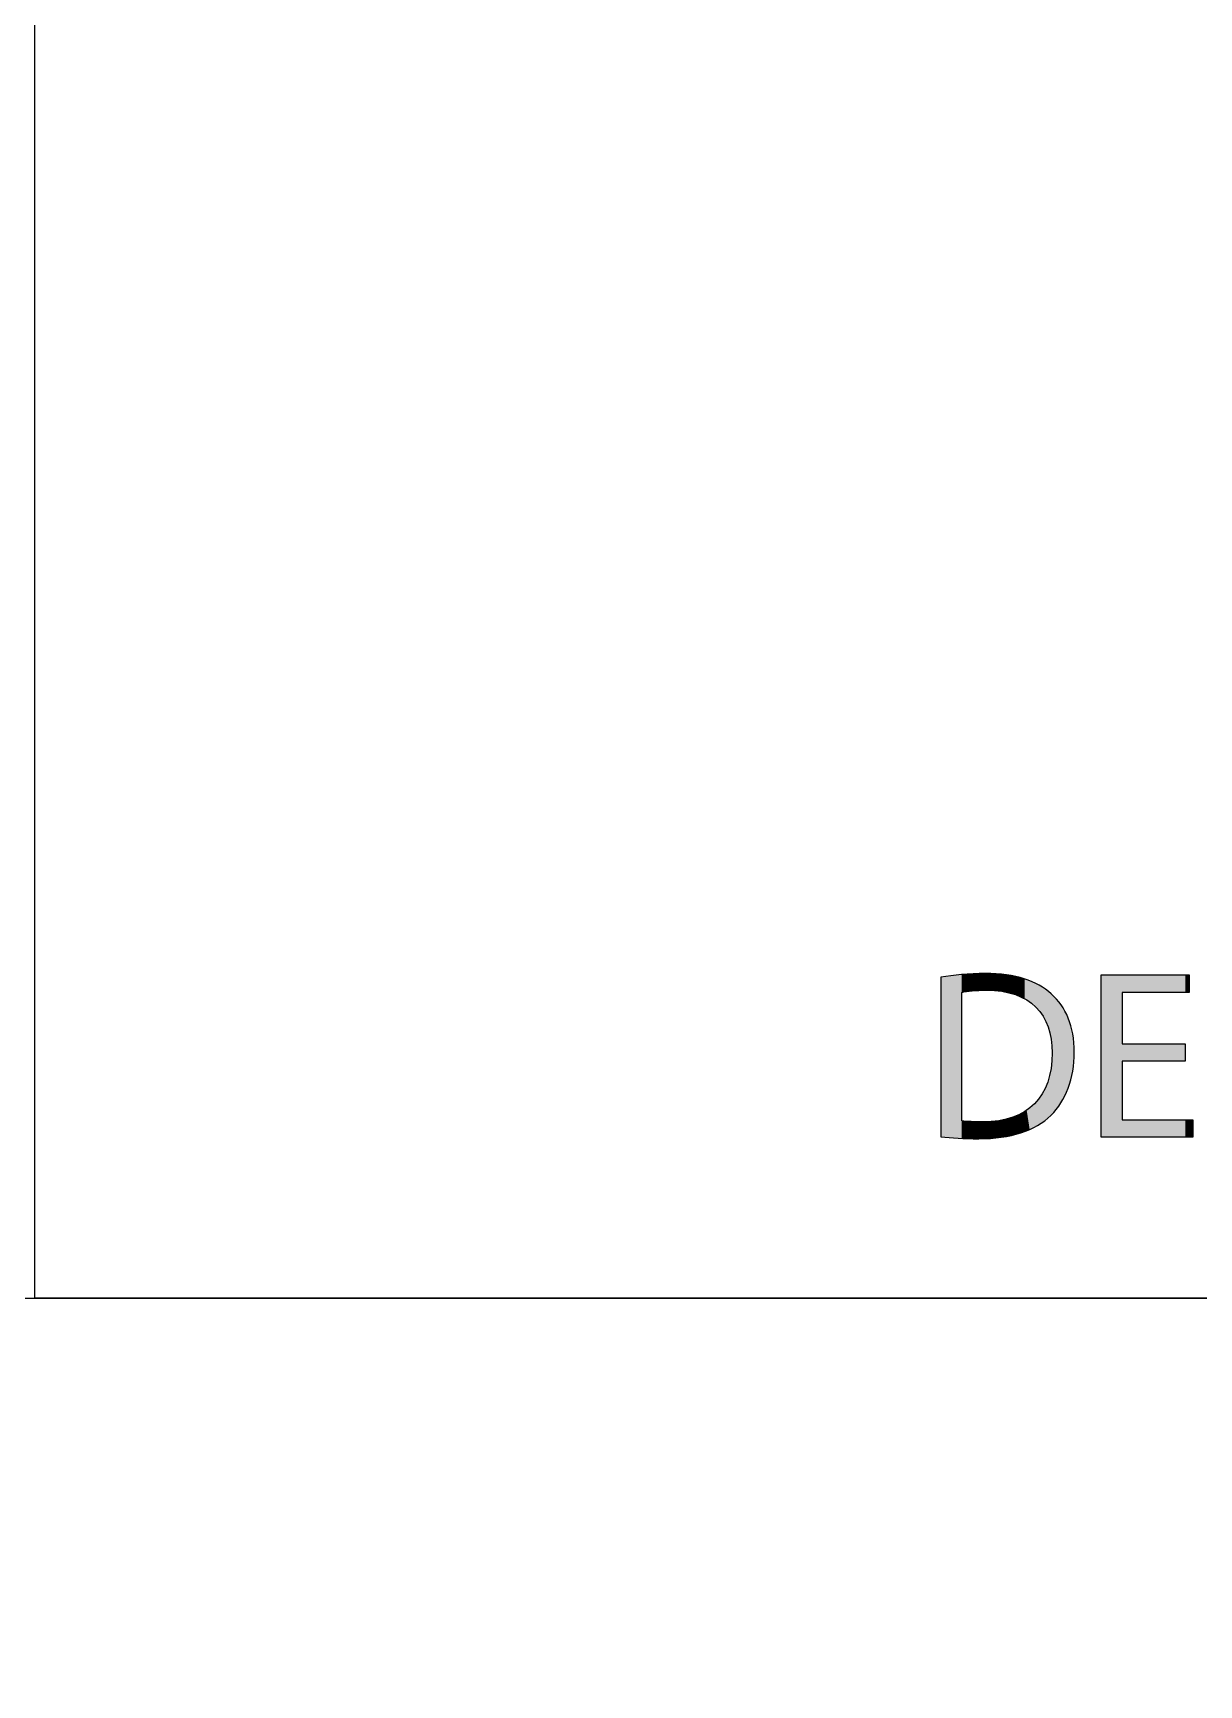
# Model space of a CAD drawing. Extents: x 0 to 360, y -268 to 0.
# Drawn here: x 163.02 to 177.53, y -200.81 to -180.27 of the extents above; entities that cross this region are included whole.
import ezdxf

# ---------------------------------------------------------------- set-up
doc = ezdxf.new("R2010")
doc.units = 0
doc.layers.add('LAYER_1', color=7, linetype='CONTINUOUS')

# ---------------------------------------------------------------- blocks, each defined once
blk = doc.blocks.new('*U292')
at = {"layer": 'LAYER_1', "color": 250}
for points in [[(174.53, -194.012), (174.315, -192.009), (174.53, -191.982)], [(174.315, -193.994), (174.315, -192.009), (174.53, -194.012)], [(174.574, -194.013), (174.53, -191.982), (174.574, -191.977)], [(174.53, -194.012), (174.53, -191.982), (174.574, -194.013)], [(174.574, -194.013), (174.574, -191.977), (174.575, -194.013)], [(174.575, -194.013), (174.574, -191.977), (174.575, -191.977)], [(174.694, -192.181), (174.575, -191.977), (174.694, -191.972)], [(174.704, -192.179), (174.694, -191.972), (174.704, -191.971)], [(174.788, -192.175), (174.704, -191.971), (174.788, -191.968)], [(174.839, -192.173), (174.788, -191.968), (174.839, -191.966)], [(174.869, -192.172), (174.839, -191.966), (174.869, -191.964)], [(174.881, -192.171), (174.881, -191.965), (174.932, -192.173)], [(174.932, -192.173), (174.932, -191.966), (174.941, -192.173)], [(174.941, -192.173), (174.941, -191.967), (174.981, -192.175)], [(174.981, -192.175), (174.981, -191.968), (175.005, -192.178)], [(175.005, -192.178), (175.005, -191.969), (175.037, -192.181)], [(175.037, -192.181), (175.037, -191.972), (175.067, -192.184)], [(175.067, -192.184), (175.067, -191.975), (175.075, -192.185)], [(175.075, -192.185), (175.075, -191.975), (175.127, -192.196)], [(175.127, -192.196), (175.127, -191.981), (175.13, -192.196)], [(175.13, -192.196), (175.13, -191.981), (175.162, -192.202)], [(175.162, -192.202), (175.162, -191.986), (175.194, -192.212)], [(175.194, -192.212), (175.194, -191.992), (175.21, -192.217)], [(175.21, -192.217), (175.21, -191.995), (175.242, -192.226)], [(175.242, -192.226), (175.242, -192.001), (175.246, -192.228)], [(175.246, -192.228), (175.246, -192.001), (175.287, -192.244)], [(175.287, -192.244), (175.287, -192.012), (175.312, -192.254)], [(175.312, -192.254), (175.312, -192.019), (175.316, -192.256)], [(175.316, -192.256), (175.316, -192.02), (175.353, -192.276)], [(175.353, -192.276), (175.353, -192.03), (175.358, -192.279)], [(175.358, -192.279), (175.358, -192.031), (175.383, -192.292)], [(175.383, -192.292), (175.383, -192.041), (175.42, -192.318)], [(175.42, -192.318), (175.42, -192.054), (175.422, -192.319)], [(175.422, -192.319), (175.422, -192.055), (175.444, -192.334)], [(175.444, -192.334), (175.444, -192.063), (175.45, -192.339)], [(175.45, -192.339), (175.45, -192.065), (175.48, -192.366)], [(175.48, -192.366), (175.48, -192.08), (175.498, -192.382)], [(175.498, -192.382), (175.498, -192.089), (175.519, -192.405)], [(175.519, -192.405), (175.519, -192.099), (175.531, -192.419)], [(175.531, -192.419), (175.531, -192.105), (175.538, -192.427)], [(175.538, -192.427), (175.538, -192.109), (175.546, -192.436)], [(175.546, -192.436), (175.546, -192.114), (175.575, -192.477)], [(175.575, -192.477), (175.575, -192.132), (175.588, -192.495)], [(175.588, -192.495), (175.588, -192.14), (175.607, -192.531)], [(175.607, -192.531), (175.607, -192.153), (175.613, -192.542)], [(175.613, -192.542), (175.613, -192.156), (175.617, -192.549)], [(175.617, -192.549), (175.617, -192.159), (175.622, -192.559)], [(175.622, -192.559), (175.622, -192.163), (175.644, -192.612)], [(175.644, -192.612), (175.644, -192.181), (175.651, -192.628)], [(175.651, -192.628), (175.651, -192.186), (175.669, -192.688)], [(175.669, -192.688), (175.669, -192.2), (175.673, -192.702)], [(175.673, -192.702), (175.673, -192.204), (175.685, -192.763)], [(175.685, -192.763), (175.685, -192.214), (175.686, -192.769)], [(175.686, -192.769), (175.686, -192.215), (175.688, -192.779)], [(175.688, -192.779), (175.688, -192.216), (175.688, -192.78)], [(175.688, -192.78), (175.688, -192.216), (175.696, -192.856)], [(175.696, -192.856), (175.696, -192.225), (175.697, -192.863)], [(175.697, -192.863), (175.697, -192.226), (175.7, -192.951)], [(175.696, -193.714), (175.688, -193.124), (175.696, -193.05)], [(175.697, -193.713), (175.696, -193.05), (175.697, -193.027)], [(175.7, -193.71), (175.697, -193.027), (175.7, -192.951)], [(175.669, -193.741), (175.651, -193.293), (175.669, -193.232)], [(175.673, -193.738), (175.669, -193.232), (175.673, -193.212)], [(175.685, -193.727), (175.673, -193.212), (175.685, -193.15)], [(175.686, -193.726), (175.685, -193.15), (175.686, -193.144)], [(175.688, -193.724), (175.686, -193.144), (175.688, -193.127)], [(175.688, -193.723), (175.688, -193.127), (175.688, -193.124)], [(175.575, -193.815), (175.546, -193.504), (175.575, -193.462)], [(175.588, -193.807), (175.575, -193.462), (175.588, -193.439)], [(175.607, -193.794), (175.588, -193.439), (175.607, -193.402)], [(175.613, -193.789), (175.607, -193.402), (175.613, -193.391)], [(175.617, -193.785), (175.613, -193.391), (175.617, -193.381)], [(175.622, -193.781), (175.617, -193.381), (175.622, -193.369)], [(175.644, -193.762), (175.622, -193.369), (175.644, -193.315)], [(175.651, -193.757), (175.644, -193.315), (175.651, -193.293)], [(175.353, -193.928), (175.316, -193.704), (175.353, -193.684)], [(175.358, -193.926), (175.353, -193.684), (175.358, -193.681)], [(175.383, -193.916), (175.358, -193.681), (175.383, -193.663)], [(175.42, -193.902), (175.383, -193.663), (175.42, -193.637)], [(175.422, -193.901), (175.42, -193.637), (175.422, -193.636)], [(175.444, -193.89), (175.422, -193.636), (175.444, -193.616)], [(175.45, -193.887), (175.444, -193.616), (175.45, -193.611)], [(175.48, -193.872), (175.45, -193.611), (175.48, -193.584)], [(175.498, -193.863), (175.48, -193.584), (175.498, -193.563)], [(175.519, -193.852), (175.498, -193.563), (175.519, -193.54)], [(175.531, -193.845), (175.519, -193.54), (175.531, -193.526)], [(175.538, -193.84), (175.531, -193.526), (175.538, -193.516)], [(175.546, -193.834), (175.538, -193.516), (175.546, -193.504)], [(174.575, -194.013), (174.575, -193.796), (174.694, -194.016)], [(174.694, -194.016), (174.694, -193.806), (174.704, -194.016)], [(174.704, -194.016), (174.704, -193.806), (174.788, -194.018)], [(174.869, -194.015), (174.839, -193.808), (174.869, -193.807)], [(174.881, -194.015), (174.869, -193.807), (174.881, -193.807)], [(174.932, -194.013), (174.881, -193.807), (174.932, -193.805)], [(174.941, -194.012), (174.932, -193.805), (174.941, -193.805)], [(174.981, -194.008), (174.941, -193.805), (174.981, -193.8)], [(175.005, -194.006), (174.981, -193.8), (175.005, -193.798)], [(175.037, -194.002), (175.005, -193.798), (175.037, -193.794)], [(175.067, -193.999), (175.037, -193.794), (175.067, -193.788)], [(175.075, -193.998), (175.067, -193.788), (175.075, -193.786)], [(175.127, -193.988), (175.075, -193.786), (175.127, -193.776)], [(175.13, -193.988), (175.127, -193.776), (175.13, -193.775)], [(175.162, -193.982), (175.13, -193.775), (175.162, -193.766)], [(175.194, -193.976), (175.162, -193.766), (175.194, -193.756)], [(175.21, -193.971), (175.194, -193.756), (175.21, -193.751)], [(175.242, -193.963), (175.21, -193.751), (175.242, -193.738)], [(175.246, -193.961), (175.242, -193.738), (175.246, -193.736)], [(175.287, -193.95), (175.246, -193.736), (175.287, -193.719)], [(175.312, -193.944), (175.287, -193.719), (175.312, -193.706)], [(175.316, -193.942), (175.312, -193.706), (175.316, -193.704)]]:
    blk.add_solid(points, dxfattribs=at)
at = {"layer": 'LAYER_1', "color": 250, "extrusion": (0, 0, -1)}
for points in [[(-174.575, -192.198), (-174.575, -191.977), (-174.694, -192.181)], [(-174.694, -192.181), (-174.694, -191.972), (-174.704, -192.179)], [(-174.704, -192.179), (-174.704, -191.971), (-174.788, -192.175)], [(-174.788, -192.175), (-174.788, -191.968), (-174.839, -192.173)], [(-174.839, -192.173), (-174.839, -191.966), (-174.869, -192.172)], [(-174.869, -192.172), (-174.869, -191.964), (-174.881, -192.171)], [(-174.881, -192.171), (-174.869, -191.964), (-174.881, -191.965)], [(-174.932, -192.173), (-174.881, -191.965), (-174.932, -191.966)], [(-174.941, -192.173), (-174.932, -191.966), (-174.941, -191.967)], [(-174.981, -192.175), (-174.941, -191.967), (-174.981, -191.968)], [(-175.005, -192.178), (-174.981, -191.968), (-175.005, -191.969)], [(-175.037, -192.181), (-175.005, -191.969), (-175.037, -191.972)], [(-175.067, -192.184), (-175.037, -191.972), (-175.067, -191.975)], [(-175.075, -192.185), (-175.067, -191.975), (-175.075, -191.975)], [(-175.127, -192.196), (-175.075, -191.975), (-175.127, -191.981)], [(-175.13, -192.196), (-175.127, -191.981), (-175.13, -191.981)], [(-175.162, -192.202), (-175.13, -191.981), (-175.162, -191.986)], [(-175.194, -192.212), (-175.162, -191.986), (-175.194, -191.992)], [(-175.21, -192.217), (-175.194, -191.992), (-175.21, -191.995)], [(-175.242, -192.226), (-175.21, -191.995), (-175.242, -192.001)], [(-175.246, -192.228), (-175.242, -192.001), (-175.246, -192.001)], [(-175.287, -192.244), (-175.246, -192.001), (-175.287, -192.012)], [(-175.312, -192.254), (-175.287, -192.012), (-175.312, -192.019)], [(-175.316, -192.256), (-175.312, -192.019), (-175.316, -192.02)], [(-175.353, -192.276), (-175.316, -192.02), (-175.353, -192.03)], [(-175.358, -192.279), (-175.353, -192.03), (-175.358, -192.031)], [(-175.383, -192.292), (-175.358, -192.031), (-175.383, -192.041)], [(-175.42, -192.318), (-175.383, -192.041), (-175.42, -192.054)], [(-175.422, -192.319), (-175.42, -192.054), (-175.422, -192.055)], [(-175.444, -192.334), (-175.422, -192.055), (-175.444, -192.063)], [(-175.45, -192.339), (-175.444, -192.063), (-175.45, -192.065)], [(-175.48, -192.366), (-175.45, -192.065), (-175.48, -192.08)], [(-175.498, -192.382), (-175.48, -192.08), (-175.498, -192.089)], [(-175.519, -192.405), (-175.498, -192.089), (-175.519, -192.099)], [(-175.531, -192.419), (-175.519, -192.099), (-175.531, -192.105)], [(-175.538, -192.427), (-175.531, -192.105), (-175.538, -192.109)], [(-175.546, -192.436), (-175.538, -192.109), (-175.546, -192.114)], [(-175.575, -192.477), (-175.546, -192.114), (-175.575, -192.132)], [(-175.588, -192.495), (-175.575, -192.132), (-175.588, -192.14)], [(-175.607, -192.531), (-175.588, -192.14), (-175.607, -192.153)], [(-175.613, -192.542), (-175.607, -192.153), (-175.613, -192.156)], [(-175.617, -192.549), (-175.613, -192.156), (-175.617, -192.159)], [(-175.622, -192.559), (-175.617, -192.159), (-175.622, -192.163)], [(-175.644, -192.612), (-175.622, -192.163), (-175.644, -192.181)], [(-175.651, -192.628), (-175.644, -192.181), (-175.651, -192.186)], [(-175.669, -192.688), (-175.651, -192.186), (-175.669, -192.2)], [(-175.673, -192.702), (-175.669, -192.2), (-175.673, -192.204)], [(-175.685, -192.763), (-175.673, -192.204), (-175.685, -192.214)], [(-175.686, -192.769), (-175.685, -192.214), (-175.686, -192.215)], [(-175.688, -192.779), (-175.686, -192.215), (-175.688, -192.216)], [(-175.688, -192.78), (-175.688, -192.216), (-175.688, -192.216)], [(-175.696, -192.856), (-175.688, -192.216), (-175.696, -192.225)], [(-175.697, -192.863), (-175.696, -192.225), (-175.697, -192.226)], [(-175.7, -192.951), (-175.697, -192.226), (-175.7, -192.228)], [(-175.7, -193.71), (-175.7, -192.228), (-175.751, -193.654)], [(-175.751, -193.654), (-175.7, -192.228), (-175.751, -192.279)], [(-175.751, -193.654), (-175.751, -192.279), (-175.753, -193.651)], [(-175.753, -193.651), (-175.751, -192.279), (-175.753, -192.281)], [(-175.753, -193.651), (-175.753, -192.281), (-175.809, -193.573)], [(-175.809, -193.573), (-175.753, -192.281), (-175.809, -192.352)], [(-175.809, -193.573), (-175.809, -192.352), (-175.81, -193.57)], [(-175.81, -193.57), (-175.809, -192.352), (-175.81, -192.353)], [(-175.81, -193.57), (-175.81, -192.353), (-175.858, -193.484)], [(-175.858, -193.484), (-175.81, -192.353), (-175.858, -192.431)], [(-175.858, -193.484), (-175.858, -192.431), (-175.859, -193.482)], [(-175.859, -193.482), (-175.858, -192.431), (-175.859, -192.432)], [(-175.859, -193.482), (-175.859, -192.432), (-175.9, -193.389)], [(-175.9, -193.389), (-175.859, -192.432), (-175.9, -192.518)], [(-175.9, -193.389), (-175.9, -192.518), (-175.9, -193.387)], [(-175.9, -193.387), (-175.9, -192.518), (-175.9, -192.518)], [(-175.9, -193.387), (-175.9, -192.518), (-175.933, -193.286)], [(-175.933, -193.286), (-175.9, -192.518), (-175.933, -192.612)], [(-175.933, -193.286), (-175.933, -192.612), (-175.933, -193.286)], [(-175.933, -193.286), (-175.933, -192.612), (-175.933, -192.612)], [(-175.933, -193.286), (-175.933, -192.612), (-175.956, -193.178)], [(-175.956, -193.178), (-175.933, -192.612), (-175.956, -192.714)], [(-175.956, -193.178), (-175.956, -192.714), (-175.956, -193.177)], [(-175.956, -193.177), (-175.956, -192.714), (-175.956, -192.714)], [(-175.956, -193.177), (-175.956, -192.714), (-175.971, -193.063)], [(-175.971, -193.063), (-175.956, -192.714), (-175.971, -192.823)], [(-175.971, -193.063), (-175.971, -192.823), (-175.971, -193.062)], [(-175.971, -193.062), (-175.971, -192.823), (-175.971, -192.824)], [(-175.971, -193.062), (-175.971, -192.824), (-175.975, -192.942)], [(-175.696, -193.714), (-175.696, -193.05), (-175.697, -193.713)], [(-175.697, -193.713), (-175.697, -193.027), (-175.7, -193.71)], [(-175.669, -193.741), (-175.669, -193.232), (-175.673, -193.738)], [(-175.673, -193.738), (-175.673, -193.212), (-175.685, -193.727)], [(-175.685, -193.727), (-175.685, -193.15), (-175.686, -193.726)], [(-175.686, -193.726), (-175.686, -193.144), (-175.688, -193.724)], [(-175.688, -193.723), (-175.688, -193.124), (-175.696, -193.714)], [(-175.688, -193.724), (-175.688, -193.127), (-175.688, -193.723)], [(-175.575, -193.815), (-175.575, -193.462), (-175.588, -193.807)], [(-175.588, -193.807), (-175.588, -193.439), (-175.607, -193.794)], [(-175.607, -193.794), (-175.607, -193.402), (-175.613, -193.789)], [(-175.613, -193.789), (-175.613, -193.391), (-175.617, -193.785)], [(-175.617, -193.785), (-175.617, -193.381), (-175.622, -193.781)], [(-175.622, -193.781), (-175.622, -193.369), (-175.644, -193.762)], [(-175.644, -193.762), (-175.644, -193.315), (-175.651, -193.757)], [(-175.651, -193.757), (-175.651, -193.293), (-175.669, -193.741)], [(-175.353, -193.928), (-175.353, -193.684), (-175.358, -193.926)], [(-175.358, -193.926), (-175.358, -193.681), (-175.383, -193.916)], [(-175.383, -193.916), (-175.383, -193.663), (-175.42, -193.902)], [(-175.42, -193.902), (-175.42, -193.637), (-175.422, -193.901)], [(-175.422, -193.901), (-175.422, -193.636), (-175.444, -193.89)], [(-175.444, -193.89), (-175.444, -193.616), (-175.45, -193.887)], [(-175.45, -193.887), (-175.45, -193.611), (-175.48, -193.872)], [(-175.48, -193.872), (-175.48, -193.584), (-175.498, -193.863)], [(-175.498, -193.863), (-175.498, -193.563), (-175.519, -193.852)], [(-175.519, -193.852), (-175.519, -193.54), (-175.531, -193.845)], [(-175.531, -193.845), (-175.531, -193.526), (-175.538, -193.84)], [(-175.538, -193.84), (-175.538, -193.516), (-175.546, -193.834)], [(-175.546, -193.834), (-175.546, -193.504), (-175.575, -193.815)], [(-174.694, -194.016), (-174.575, -193.796), (-174.694, -193.806)], [(-174.704, -194.016), (-174.694, -193.806), (-174.704, -193.806)], [(-174.788, -194.018), (-174.704, -193.806), (-174.788, -193.808)], [(-174.788, -194.018), (-174.788, -193.808), (-174.839, -194.016)], [(-174.839, -194.016), (-174.788, -193.808), (-174.839, -193.808)], [(-174.839, -194.016), (-174.839, -193.808), (-174.869, -194.015)], [(-174.869, -194.015), (-174.869, -193.807), (-174.881, -194.015)], [(-174.881, -194.015), (-174.881, -193.807), (-174.932, -194.013)], [(-174.932, -194.013), (-174.932, -193.805), (-174.941, -194.012)], [(-174.941, -194.012), (-174.941, -193.805), (-174.981, -194.008)], [(-174.981, -194.008), (-174.981, -193.8), (-175.005, -194.006)], [(-175.005, -194.006), (-175.005, -193.798), (-175.037, -194.002)], [(-175.037, -194.002), (-175.037, -193.794), (-175.067, -193.999)], [(-175.067, -193.999), (-175.067, -193.788), (-175.075, -193.998)], [(-175.075, -193.998), (-175.075, -193.786), (-175.127, -193.988)], [(-175.127, -193.988), (-175.127, -193.776), (-175.13, -193.988)], [(-175.13, -193.988), (-175.13, -193.775), (-175.162, -193.982)], [(-175.162, -193.982), (-175.162, -193.766), (-175.194, -193.976)], [(-175.194, -193.976), (-175.194, -193.756), (-175.21, -193.971)], [(-175.21, -193.971), (-175.21, -193.751), (-175.242, -193.963)], [(-175.242, -193.963), (-175.242, -193.738), (-175.246, -193.961)], [(-175.246, -193.961), (-175.246, -193.736), (-175.287, -193.95)], [(-175.287, -193.95), (-175.287, -193.719), (-175.312, -193.944)], [(-175.312, -193.944), (-175.312, -193.706), (-175.316, -193.942)], [(-175.316, -193.942), (-175.316, -193.704), (-175.353, -193.928)]]:
    blk.add_solid(points, dxfattribs=at)
blk = doc.blocks.new('*U293')
at = {"layer": 'LAYER_1', "color": 250, "extrusion": (0, 0, -1)}
for points in [[(-176.308, -194), (-176.308, -191.979), (-176.572, -194)], [(-176.572, -194), (-176.308, -191.979), (-176.572, -191.979)], [(-177.355, -192.198), (-177.355, -191.979), (-177.403, -192.198)], [(-177.403, -192.198), (-177.355, -191.979), (-177.403, -191.979)], [(-177.355, -194), (-177.355, -193.781), (-177.403, -194)], [(-177.403, -194), (-177.355, -193.781), (-177.403, -193.781)], [(-177.403, -194), (-177.403, -193.781), (-177.448, -194)], [(-177.448, -194), (-177.403, -193.781), (-177.448, -193.781)]]:
    blk.add_solid(points, dxfattribs=at)
at = {"layer": 'LAYER_1', "color": 250}
for points in [[(176.572, -192.198), (176.572, -191.979), (177.355, -192.198)], [(177.355, -192.198), (176.572, -191.979), (177.355, -191.979)], [(176.572, -193.053), (176.572, -192.837), (177.355, -193.053)], [(177.355, -193.053), (176.572, -192.837), (177.355, -192.837)], [(176.572, -194), (176.572, -193.781), (177.355, -194)], [(177.355, -194), (176.572, -193.781), (177.355, -193.781)]]:
    blk.add_solid(points, dxfattribs=at)
blk = doc.blocks.new('BLOCK_35')
at = {"layer": 'LAYER_1'}
blk.add_lwpolyline([(177.355, -193.053), (176.572, -193.053), (176.572, -193.781), (177.448, -193.781), (177.448, -194), (176.308, -194), (176.308, -191.979), (177.403, -191.979), (177.403, -192.198), (176.572, -192.198), (176.572, -192.837), (177.355, -192.837), (177.355, -193.053)], dxfattribs=at)
for points, knots in [([(174.315, -192.009), (174.473, -191.983), (174.662, -191.964), (174.869, -191.964), (175.244, -191.964), (175.511, -192.054), (175.688, -192.216), (175.871, -192.381), (175.975, -192.615), (175.975, -192.942), (175.975, -193.272), (175.871, -193.542), (175.685, -193.727), (175.493, -193.916), (175.181, -194.018), (174.788, -194.018), (174.6, -194.018), (174.447, -194.009), (174.315, -193.994), (174.315, -193.994), (174.315, -192.009), (174.315, -192.009)], [0, 0, 0, 0, 1, 1, 1, 2, 2, 2, 3, 3, 3, 4, 4, 4, 5, 5, 5, 6, 6, 6, 7, 7, 7, 7]), ([(174.575, -193.796), (174.642, -193.805), (174.737, -193.808), (174.839, -193.808), (175.4, -193.808), (175.7, -193.496), (175.7, -192.951), (175.703, -192.474), (175.433, -192.171), (174.881, -192.171), (174.746, -192.171), (174.644, -192.183), (174.575, -192.198), (174.575, -192.198), (174.575, -193.796), (174.575, -193.796)], [0, 0, 0, 0, 1, 1, 1, 2, 2, 2, 3, 3, 3, 4, 4, 4, 5, 5, 5, 5])]:
    blk.add_open_spline(points, degree=3, knots=knots, dxfattribs=at)
at = {"layer": 'LAYER_1', "color": 250}
for name in ['*U292', '*U293']:
    blk.add_blockref(name, (0, 0), dxfattribs=at)
blk = doc.blocks.new('BLOCK_20')
at = {"layer": 'LAYER_1', "color": 250}
for points in [[(219, -196), (163.048, -196), (163.048, -140), (219, -140), (219, -196)], [(115.02, -196), (194.947, -196), (194.947, -252), (115.02, -252), (115.02, -196)]]:
    blk.add_lwpolyline(points, dxfattribs=at)
at = {"layer": 'LAYER_1'}
blk.add_blockref('BLOCK_35', (0, 0), dxfattribs=at)
blk = doc.blocks.new('BLOCK_17')
at = {"layer": 'LAYER_1'}
blk.add_blockref('BLOCK_20', (0, 0), dxfattribs=at)

msp = doc.modelspace()

# ---------------------------------------------------------------- block references
at = {"layer": 'LAYER_1'}
msp.add_blockref('BLOCK_17', (0, 0), dxfattribs=at)

doc.saveas('drawing.dxf')
